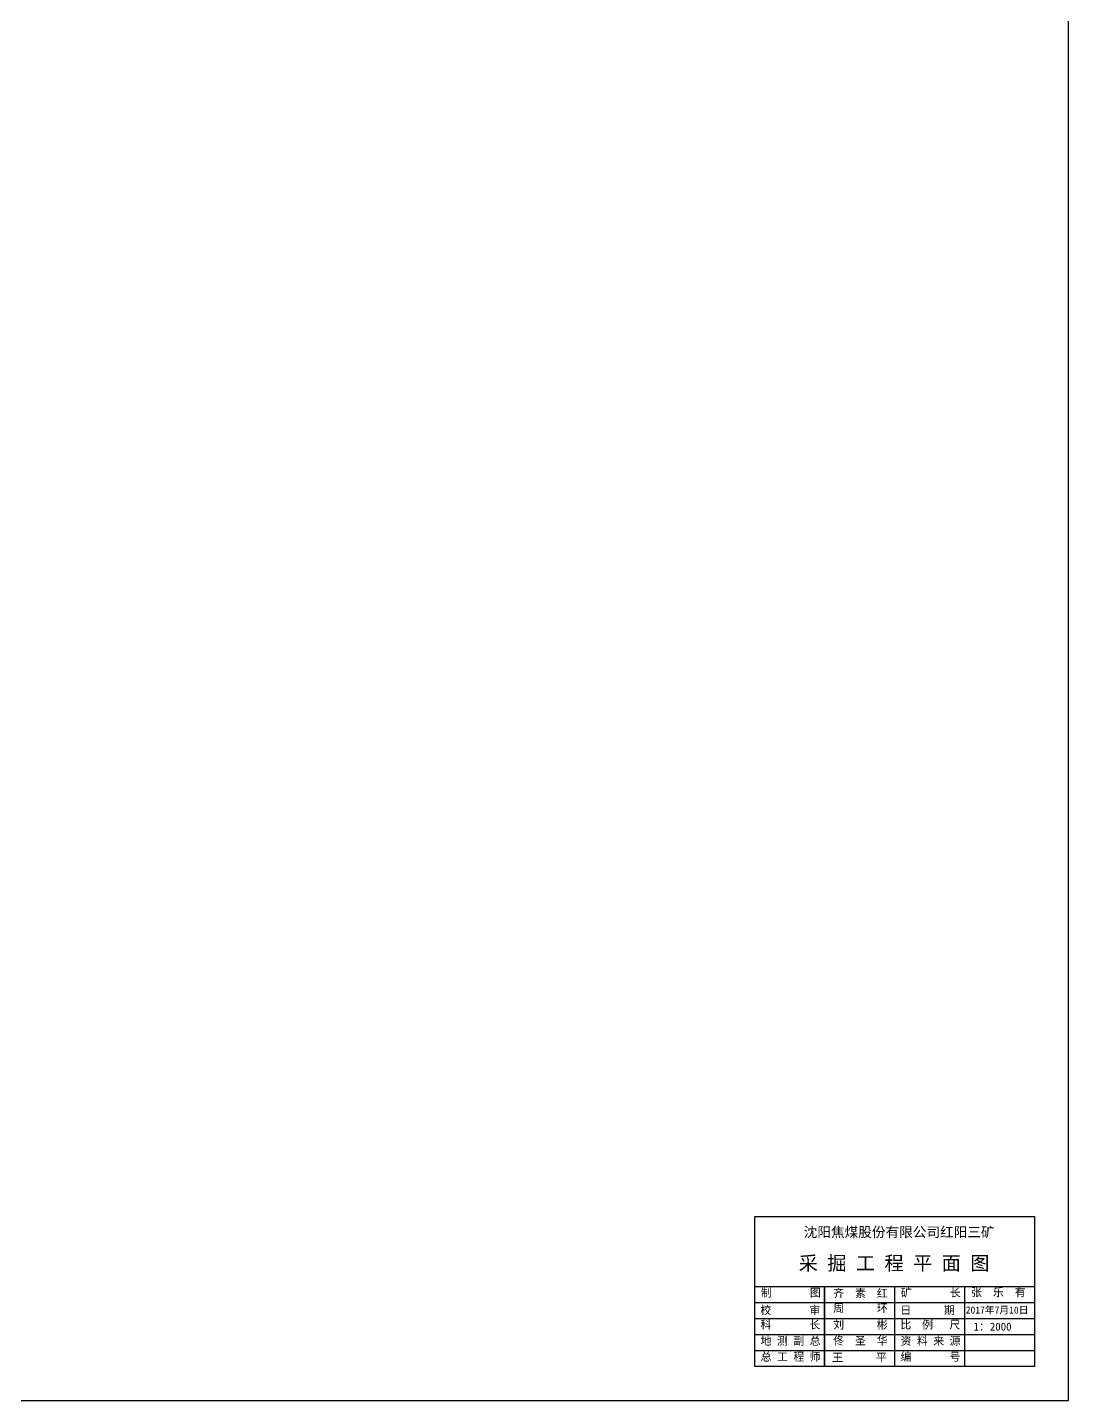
# Model space of a CAD drawing. Header units: millimetres. Extents: x 41513366 to 41522434, y 4590966 to 4600634.
# Drawn here: x 41521393 to 41522434, y 4590966 to 4592339 of the extents above; entities that cross this region are included whole.
import ezdxf

# ---------------------------------------------------------------- set-up
doc = ezdxf.new("R2010")
doc.units = ezdxf.units.MM
doc.layers.add('2016年12煤进尺', color=7, linetype='Continuous', lineweight=18)
doc.layers.add('测量图签', color=7, linetype='Continuous', lineweight=18)
doc.styles.add('仿宋_GB2312', font='')
doc.styles.add('正等线体', font='simhei.ttf')
doc.styles.get('仿宋_GB2312').set_extended_font_data('宋体')

msp = doc.modelspace()

# ---------------------------------------------------------------- linework, layer by layer
at = {"layer": '2016年12煤进尺', "lineweight": -3, "ltscale": 2}
for p, q in [((41522434, 4590966), (41522434, 4600634)), ((41513366, 4590966), (41522434, 4590966))]:
    msp.add_line(p, q, dxfattribs=at)
at = {"layer": '测量图签', "color": 7, "lineweight": -3}
msp.add_line((41522120, 4591080), (41522400, 4591080), dxfattribs=at)
msp.add_line((41522120, 4591080), (41522400, 4591080), dxfattribs=at)
at = {"layer": '测量图签', "lineweight": -3}
for p, q in [((41522120, 4591080), (41522400, 4591080)), ((41522120, 4591080), (41522400, 4591080)), ((41522190, 4590999.8879), (41522190, 4591080)), ((41522260, 4591079.8879), (41522260, 4591000)), ((41522330, 4591080), (41522330, 4591000)), ((41522120, 4591064), (41522400, 4591064)), ((41522120, 4591048), (41522400, 4591048)), ((41522120, 4591032), (41522400, 4591032)), ((41522120, 4591016), (41522400, 4591016))]:
    msp.add_line(p, q, dxfattribs=at)
at = {"layer": '测量图签', "color": 7, "lineweight": -3}
msp.add_lwpolyline([(41522400, 4591150), (41522400, 4591000), (41522120, 4591000), (41522120, 4591150), (41522400, 4591150)], dxfattribs=at)
msp.add_lwpolyline([(41522400, 4591150), (41522400, 4591000), (41522120, 4591000), (41522120, 4591150), (41522400, 4591150)], dxfattribs=at)
at = {"layer": '测量图签', "lineweight": -3}
for points in [[(41522190, 4591080), (41522190, 4591000)], [(41522260, 4591079.8879), (41522260, 4591000)], [(41522330, 4591080), (41522330, 4591000)]]:
    msp.add_lwpolyline(points, dxfattribs=at)

# ---------------------------------------------------------------- texts
at = {"layer": '测量图签', "color": 7, "lineweight": -3, "attachment_point": 1}
for s, insert, char_height, width, style in [('沈阳焦煤股份有限公司红阳三矿', (41522169.0696, 4591139.4318), 10, 300, '仿宋_GB2312'), ('采 掘 工 程 平 面 图', (41522164.0816, 4591110.3789), 14, 230.966508, '正等线体')]:
    msp.add_mtext(s, dxfattribs=dict(at, insert=insert, char_height=char_height, width=width, style=style))
at = {"layer": '测量图签', "lineweight": -3, "attachment_point": 1, "style": '正等线体'}
for s, insert, char_height, width in [('制       图', (41522126.2083, 4591077.8213), 8, 108.892885), ('齐\u3000素\u3000红      ', (41522198.5568, 4591077.2659), 8, 57.557293), ('矿       长', (41522266.2083, 4591077.8213), 8, 108.892885), ('张  乐  有    ', (41522336.5172, 4591078.1852), 8, 57.557293), ('校       审', (41522125.7209, 4591060.3771), 8, 60.971495), ('周\u3000\u3000\u3000环      ', (41522198.567, 4591062.3673), 8, 57.557293), ('日      期', (41522265.7209, 4591060.3771), 8, 60.971495), ('2017年7月10日', (41522331.1863, 4591060.0152), 7, 79.506915), ('科       长', (41522125.7209, 4591045.8534), 8, 72.678098), ('刘      彬      ', (41522198.567, 4591045.8119), 8, 57.557293), ('比  例   尺', (41522265.7209, 4591045.8534), 8, 72.678098), ('{\\C7;1：2000}', (41522338.8774, 4591043.9047), 8, 79.506915), ('地 测 副 总', (41522125.9507, 4591029.6457), 8, 98.381933), ('佟  圣  华      ', (41522198.567, 4591029.8119), 8, 57.557293), ('资 料 来 源', (41522265.9507, 4591029.6457), 8, 98.381933), ('{\\C7;总 工 程 师}', (41522125.9507, 4591013.7754), 8, 98.381933), ('王\u3000\u3000\u3000平      ', (41522197.6073, 4591013.094), 8, 57.557293), ('编       号', (41522265.9507, 4591013.7754), 8, 98.381933)]:
    msp.add_mtext(s, dxfattribs=dict(at, insert=insert, char_height=char_height, width=width))

doc.saveas('drawing.dxf')
